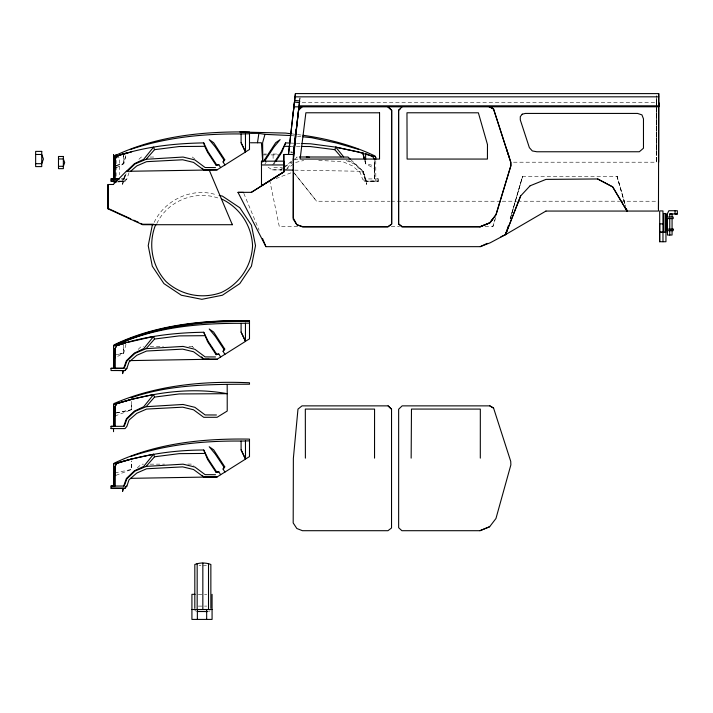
<?xml version="1.0" encoding="UTF-8"?>
<svg xmlns="http://www.w3.org/2000/svg" width="713" height="713" viewBox="0 0 713 713"><rect width="100%" height="100%" fill="white"/><g stroke="black" fill="none" stroke-linecap="round" stroke-linejoin="round"><path stroke-width="0.53" stroke-dasharray="3.56 2.67" d="M122.609 178.66L122.6 181.922L117.556 181.922M656.62 113.59L656.593 162.208L656.628 106.763L656.593 162.208L510.829 162.208M115.943 160.051L115.916 177.564L115.934 160.443M122.6 184.275L125.399 174.302L122.609 184.275L122.85 181.218L125.221 174.284M299.799 99.677L300.013 97.734M299.585 101.692L300.013 97.761M123.741 155.541L123.741 163.714L114.873 165.737L123.741 163.714L125.996 154.873L123.741 163.714L114.873 168.571M125.996 344.236L123.741 353.078L114.873 357.926M485.036 226.734L492.808 226.734L494.715 219.684M510.383 218.606L522.593 176.316L617.084 176.316L625.845 206.85M492.808 226.734L495.793 217.554M118.554 181.209L125.042 181.191L126.887 178.936L129.026 172.662M125.033 175.131L123.67 178.936L121.468 178.927M126.13 173.767L124.24 178.936L121.112 178.936M264.888 164.213L266.288 161.931M272.633 164.917L274.46 162.145M273.837 164.382L275.049 162.528M154.133 222.394C164.881 199.56 192.911 186.779 216.993 195.032M156.851 223.525C167.493 200.754 195.665 189.72 219.114 198.392M287.045 168.286L292.089 162.635M294.968 159.409L297.125 156.985L292.9 160.211M138.928 159.311L141.308 157.056L143.518 157.056M138.135 349.423L141.308 346.42L143.518 346.42M137.342 467.915L141.308 464.172L143.518 464.163M282.749 167.956L280.209 169.899L272.259 169.872L267.001 166.548M283.596 167.314L292.054 160.862M285.066 166.904L291.911 161.815M285.61 169.899L295.788 162.395L303.693 160.487M656.584 151.771L656.593 97.752M125.042 181.191L118.581 181.191L122.85 181.218L126.887 178.936M208.508 611.513L210.077 610.854M275.976 178.58L292.312 172.332M114.864 416.044L131.673 409.699L131.673 401.357M115.854 475.375L131.673 469.404L131.673 461.061M294.478 159.908L298.774 158.874M131.673 409.699L114.882 413.21L131.673 409.699L131.664 401.339M114.882 472.915L131.673 469.404L131.664 461.044M202.84 565.864L206.618 565.596M318.702 160.407L342.775 161.673L352.57 165.933L360.315 172.662L362.462 178.936L364.298 181.191L378.318 181.191L378.318 178.936L374.477 178.936L374.423 160.487M351.206 160.06L363.104 171.316L366.491 181.218L378.318 181.013L366.491 181.218L362.462 178.936M273.845 167.591L282.143 167.555M150.158 157.047L155.692 157.038M150.158 346.402L163.437 346.384M188.892 346.349L192.216 346.349L193.909 347.641M150.158 464.154L164.551 464.136M187.786 464.101L192.216 464.092L193.909 465.384M656.432 106.941L656.423 102.52L299.478 102.601M263.944 154.035L266.564 154.035M273.097 154.035L278.756 154.035M262.803 154.89L266.733 154.89M270.976 154.89L279.46 154.89M115.542 157.76L119.677 157.76L119.677 174.783M378.318 178.936L365.109 178.936L362.462 171.699L354.316 163.954L344.201 159.703M364.298 181.191L378.318 181.191M294.701 173.669L316.625 201.235L389.975 201.235M391.081 201.218L498.877 201.235M502.21 201.235L516.622 201.2M517.727 201.235L619.704 201.2M620.818 201.235L657.395 201.235M297.624 226.734L279.336 226.734L269.844 180.924M391.259 226.734L399.538 226.734M198.285 594.33L206.77 594.33M198.285 606.103L206.77 606.103M272.259 169.872L282.268 169.89M290.182 146.37L300.164 146.45M294.576 170.14L363.104 171.316L366.74 184.275L366.491 181.218M118.706 181.12L122.85 181.218M291.038 143.099L295.378 143.251M296.465 143.295L300.815 143.447M199.061 565.596L200.95 565.73M292.633 152.217L290.699 152.029L292.535 152.208M292.107 135.675L296.439 136.121M297.526 136.236L300.779 136.575M292.107 133.901L296.439 134.445M297.526 134.588L301.857 135.131M194.818 610.524L196.387 611.184M348.416 160.63L354.851 163.633L362.944 171.316L365.68 178.936M192.216 156.985L194.756 158.919M192.216 346.349L193.66 347.962M293.337 171.94L316.625 201.235M243.819 193.383L259.122 230.272M616.95 176.316L625.158 204.738L617.084 176.316M363.104 171.316L366.732 184.275M656.584 104.651L656.423 95.792L656.423 102.52M374.432 160.47L374.477 178.936L374.477 159.471M656.432 108.046L656.593 162.208M375.769 160.683L375.831 181.013M123.723 153.482L123.741 163.714M123.723 342.837L123.741 353.078L114.882 355.092L123.741 353.078L123.741 344.905M273.097 154.89L273.097 159.061M365.6 160.719L365.6 163.776L374.477 168.633L374.459 165.799L365.6 163.776L364.851 160.835L365.6 163.776L365.609 160.71M656.575 102.529L656.593 104.713L656.575 102.529M522.656 176.316L510.178 218.731L522.593 176.316M282.366 169.899L280.209 169.899L282.419 169.935"/><path stroke-width="1.07" d="M232.34 224.247L232.313 224.711L142.6 224.711L108.028 208.838L108.064 184.498L113.251 184.498M239.844 132.012L285.61 133.081L291.02 133.768M249.497 321.438L249.497 320.734C203.553 319.932 156.209 324.682 114.285 344.753L113.59 346.295L113.519 368.398L111.032 368.3L111.032 370.546L125.042 370.546L126.887 368.3L129.026 362.026L136.771 355.297L146.575 351.028L182.68 349.129L193.553 351.759L203.74 359.254L217.091 359.236L245.513 341.358L241.092 332.089L241.092 323.319L249.497 323.105L249.497 321.438C204.043 321.073 157.225 325.6 115.658 345.288L114.285 345.261L113.59 346.803M545.962 211.057L505.455 234.666L490.223 242.785L480.25 246.662L265.922 246.662L237.999 192.358L251.35 192.341L283.801 171.958L283.801 154.48L293.346 154.445M374.539 458.138L374.566 409.093L305.324 409.066L305.387 458.138M480.304 458.138L480.33 409.093L411.472 409.066L411.151 458.138M658.678 162.19L658.723 102.61L658.464 211.057L545.935 211.057M662.983 241.734L662.956 210.923L659.694 210.923L659.685 241.734L665.951 241.734L665.96 213.793L663.901 213.499L663.901 232.162M669.757 216.886L669.765 213.98L677.35 213.971L677.35 210.718L668.865 210.718L667.448 213.57L667.448 216.886M113.545 177.617L113.545 178.508L113.59 154.578L113.519 181.922L116.54 181.922M113.554 426.231L113.59 404.342L114.285 403.433C156.753 385.18 203.713 380.742 249.497 382.774L249.497 384.218C209.693 384.28 169.141 384.53 131.058 397.836M220.62 356.963L218.82 354.022L216.707 354.281L208.196 341.34L203.74 332.258C174.427 332.668 144.694 336.135 116.843 345.493L114.927 348.728L114.864 368.264L113.519 368.398M111.032 426.338L114.864 426.338L114.918 406.811L116.843 403.611C152.359 392.792 190.335 386.838 227.215 393.692L227.224 411.036L217.091 417.283L203.74 417.301L193.553 409.806L182.68 407.176L146.575 409.075L136.771 413.344L129.026 420.073L126.887 426.338L125.042 428.593L111.032 428.593L111.032 426.338L124.24 426.338L126.878 419.101L135.024 411.365L146.156 406.686L183.054 404.458L194.872 407.319L205.13 414.948L216.44 414.993M125.042 488.298L111.032 488.298L111.032 486.043L114.864 486.043L114.918 466.507L116.843 463.316C144.908 454.422 174.311 450.072 203.74 450.01L208.196 459.092L216.707 472.033L218.82 471.765L220.62 474.715L217.091 476.988L203.74 477.006L193.553 469.502L182.68 466.881L146.575 468.78L136.771 473.049L129.026 479.778L126.887 486.043L125.042 488.298L111.032 488.12M302.009 106.79L298.533 110.034L293.346 159.293L293.186 219.123L296.84 224.693L302.464 226.886L387.961 226.886L391.535 224.158L391.535 110.15L388.077 106.79L391.535 110.15M365.609 159.685L365.617 153.545L372.543 156.29L375.056 156.539L375.76 157.439L375.76 159.596M672.065 216.886L672.065 213.98L669.765 213.98M116.905 181.191L111.032 181.191L111.032 178.936L113.519 179.034L113.59 156.931L114.285 156.031C156.209 135.951 203.553 131.201 249.497 132.012L249.497 149.489L245.45 151.94L241.092 142.725L241.092 133.955L249.497 133.741M113.519 426.436L113.59 404.342M113.519 486.141L113.59 464.047L114.285 463.138C156.209 443.058 203.553 438.317 249.497 439.119L249.497 456.605L245.45 459.047L241.092 449.841L241.092 441.071L249.497 440.857M114.873 168.571L114.927 159.329L116.843 156.138L126.486 152.894M114.873 357.926L114.927 348.693M114.864 416.044L114.918 406.811M114.864 475.749L114.918 466.507M295.414 93.581L293.934 106.834L295.414 93.581L658.741 93.608L658.705 106.781L293.881 106.834L288.462 154.489L293.89 106.772M113.572 157.19L113.581 156.664L113.581 157.19M658.455 208.873L658.509 201.235M283.801 171.958L283.801 161.147L261.484 161.174L261.484 185.79L283.801 171.958L283.81 154.489M113.59 157.439L114.285 156.539L116.798 156.218C144.587 146.646 174.427 143.384 203.74 142.903L208.196 151.976L216.707 164.917L218.82 164.658L220.62 167.6L217.091 169.872L126.237 171.316L113.215 184.498M111.032 368.3L124.24 368.3L126.878 361.063L135.024 353.318L146.156 348.639L154.534 339.031L153.553 336.465L143.687 348.702L134.49 352.997L126.406 360.68L123.67 368.3L114.864 368.264L114.873 348.764L116.843 345.529L123.741 342.864M125.042 370.546L122.85 370.573L122.6 373.639L123.447 370.644M122.85 488.325L122.6 491.382L123.447 488.396M301.964 106.834L298.694 109.936L299.629 100.925L294.692 100.435L292.927 115.72M293.364 159.32L294.514 148.366M294.745 146.174L295.2 141.798M295.547 138.509L295.779 136.317M296.234 131.941L296.465 129.748M296.929 125.363L297.161 123.171M299.629 100.925L293.596 152.315M299.005 106.87L293.337 154.48L293.337 218.009M293.471 152.306L294.006 147.912M294.273 145.719L294.808 141.326M295.066 139.133L295.467 135.835M295.868 132.547L296.269 129.249M298.542 110.595L298.943 107.306M257.473 142.769L258.89 133.384L264.969 134.356L291.02 135.559M152.297 225.139L148.215 245.673L152.297 266.199L163.928 283.605L181.334 295.235L201.859 299.317L222.394 295.235L239.8 283.605L251.431 266.199L255.512 245.673L251.431 225.139L239.8 207.733L222.394 196.102L219.149 195.46M264.969 134.356L262.616 142.725L262.821 161.851M275.664 161.601L281.742 152.359L285.61 142.903L289.95 143.055M508.244 226.012L505.802 234.47L500.9 236.805M530.142 185.745L520.65 195.95L505.499 234.639L506.747 230.397M123.67 426.338L126.406 418.727L134.49 411.044L143.687 406.749L153.545 394.547L154.534 397.079L146.156 406.686M123.67 486.043L126.406 478.432L134.49 470.74L143.687 466.454L153.545 454.252L154.534 456.783L146.156 466.391L135.024 471.061L126.878 478.806L124.24 486.043L111.032 486.043M341.09 156.878L334.807 149.668L335.796 147.136L357.685 151.842L372.543 156.29L374.477 159.471M505.455 234.666L520.659 195.915M285.61 142.903L281.145 151.976L275.066 161.218M116.798 156.218L114.864 159.436L114.864 178.901L113.519 179.034M220.62 167.6L224.925 164.97L223.062 161.931L224.755 159.721L213.659 142.716L209.212 139.632L215.362 147.065L224.096 160.22M153.545 394.547L131.655 399.253L116.798 403.692L114.864 406.873L114.864 426.338M224.925 354.334L223.062 351.295L224.755 349.076L213.659 332.08L209.212 328.996L215.362 336.42L224.096 349.584M220.62 474.715L224.925 472.077L223.062 469.038L224.755 466.828L213.659 449.832L209.212 446.748L215.362 454.172L224.096 467.336M264.585 159.721L275.681 142.716L280.129 139.632L273.979 147.065L265.245 160.22L264.585 159.721L265.717 161.191M156.236 224.435L155.015 226.262C148.081 245.334 152.306 266.564 166.004 281.519C180.968 295.227 202.198 299.451 221.262 292.517C239.657 283.934 251.68 265.94 252.562 245.673C251.68 225.397 239.657 207.403 221.262 198.82M490.633 221.966L493.654 217.893M402.15 106.79L398.647 110.15L398.647 223.909L401.891 226.886L479.983 226.886L489.644 222.911L495.963 214.675L510.873 165.79L510.731 162.297L493.574 108.991L489.795 106.79M493.574 408.068L489.795 405.866L402.15 405.866L398.647 409.226L398.647 527.727L401.891 530.704L479.983 530.704L489.644 526.729L495.963 518.494L510.873 464.867L510.731 461.373L493.574 408.068L489.795 405.866M223.062 161.931L224.755 159.721M223.062 351.295L224.755 349.076M223.062 469.038L224.755 466.828M113.59 404.85L114.285 403.941L116.798 403.692M113.59 464.555L114.285 463.646L131.655 458.958L153.545 454.252M126.878 171.699L135.024 163.954L146.156 159.275L154.534 149.668L179.213 146.53L204.702 146.325L207.608 152.359L216.119 165.3L218.82 164.658M126.406 171.316L134.49 163.633L143.687 159.338L153.553 147.11L154.534 149.668M130.577 171.316L136.771 165.933L146.575 161.673L182.68 159.774L193.553 162.395L203.74 169.899L217.091 169.872M400.02 109.151L398.567 110.328L398.567 223.989L402.382 226.654L480.054 226.654L490.027 222.777L496.061 214.702L510.829 165.773L510.847 162.297L493.494 108.929L488.984 106.745M216.119 165.3L216.707 164.917M203.74 332.258L207.608 341.723L216.119 354.664L216.707 354.281M203.74 450.01L207.608 459.475L216.119 472.416L216.707 472.033M224.925 164.97L245.513 152.003L241.092 142.725M224.925 472.077L245.513 459.11L241.092 449.841M283.81 171.824L251.35 192.341M125.274 369.209L126.887 368.3M125.274 486.961L126.887 486.043M480.321 246.636L487.184 243.365M115.658 345.288C154.712 327.169 198.535 323.203 241.092 323.319M210.861 608.332L210.861 564.473C205.914 562.512 199.774 562.512 194.818 564.473L194.818 608.332M479.929 226.886L489.644 222.911M479.929 530.704L489.644 526.729M530.142 185.772L545.998 179.382L597.672 178.963L612.699 186.886L627.057 211.057L626.451 208.954M116.798 345.582L126.486 342.258M123.741 153.5L116.843 156.174L114.927 159.364L114.864 178.901L119.267 178.918M116.798 156.254L119.98 155.3M123.171 154.347L131.655 151.816M117.859 345.297L125.292 343.078M127.413 342.445L153.553 336.465M131.673 458.976L116.798 463.397L114.864 466.578L114.864 486.043M116.843 403.611L131.673 399.271M131.058 149.267C166.477 137.279 203.873 133.589 241.092 133.955M131.058 456.373C166.477 444.395 203.873 440.696 241.092 441.071M216.119 354.664L218.82 354.022M216.119 472.416L218.82 471.765M154.534 339.031L179.213 335.894L204.702 335.68M154.534 397.079L179.213 393.941L227.215 393.692L227.18 384.717M154.534 456.783L179.213 453.646L204.702 453.432M388.104 405.866L391.535 409.226L391.535 527.976L387.961 530.704L302.464 530.704L296.84 528.511L293.186 522.941L293.364 458.397L297.981 409.102L302.009 405.866L388.104 405.866L391.535 409.226M208.508 563.484L208.508 609.544L197.171 609.544L197.171 563.484M207.563 611.576L197.171 611.513M146.156 159.275L183.054 157.047L194.872 159.908L205.13 167.537L215.495 167.591M146.156 348.639L183.054 346.411L194.872 349.272L205.13 356.901L215.495 356.946M146.156 466.391L183.054 464.163L194.872 467.024L205.13 474.653L215.495 474.698M249.497 320.734C203.544 320.36 156.183 325.048 114.285 345.261L114.285 344.753M129.552 360.618L209.141 359.254M130.657 478.343L209.141 477.006M662.983 232.188L659.668 232.215L659.685 241.734M283.801 164.944L261.484 164.97L261.484 161.174M217.091 359.236L203.74 359.254L201.574 356.839M217.091 476.988L203.74 477.006L202.296 475.393M295.048 96.852L658.741 96.825M658.741 105.818L299.603 105.836M250.486 133.384L258.89 133.384M250.486 142.769L261.421 142.769L262.705 161.851M35.65 154.471L41.746 154.471L43.422 159.035L41.746 163.678L35.65 163.678M58.484 158.954L63.35 158.954L64.696 162.6L63.35 166.307L58.484 166.307M111.032 178.936L119.035 178.936M111.032 181.013L116.629 181.075M237.999 192.358L243.4 192.358M677.35 213.971L675.042 213.971L675.042 210.718M665.915 217.055L673.206 217.055L673.206 218.57L665.915 218.57M662.956 223.873L659.694 223.873L659.694 232.215L665.96 232.162M153.705 224.247L142.636 224.247L140.657 223.347M111.032 428.415L113.519 428.415L113.545 431.686M195.104 594.33L191.922 594.33L191.922 619.419L212.073 619.419L212.073 594.33M191.922 609.499L212.073 609.499M299.344 156.985L348.033 157.056L350.413 159.311M284.639 146.325L290.182 146.37M301.269 146.459L310.137 146.53L334.807 149.668M283.524 169.952L293.471 170.122M114.552 370.395L122.85 370.573M301.902 143.491L310.583 143.803L335.796 147.136L363.47 153.108M306.296 157.047L309.549 157.243M294.478 102.111L299.478 102.592M302.945 136.798L311.608 137.698L336.554 143.037L358.282 149.267M302.945 135.265C327.713 138.857 352.436 145.131 375.056 156.031L375.76 157.439M108.064 208.419L130.782 218.82M133.741 220.174L138.678 222.438M597.672 178.963L612.663 186.913L627.048 211.057M489.795 106.79L493.574 108.991M387.908 106.79L391.793 110.328L391.793 223.989L387.925 226.681L302.829 226.681L296.831 224.711L293.836 218.971M245.513 152.003L245.45 133.768M245.513 341.358L241.092 332.089M245.513 459.11L245.45 440.875M202.296 168.286L203.74 169.899M335.796 147.136L343.684 156.905M209.141 169.899L232.313 224.711M262.527 238.463L265.922 246.662M506.408 148.634L509.127 156.985M626.379 208.954L626.985 211.057M203.74 142.903L204.702 146.325M364.343 158.865L362.846 152.974L364.601 159.846M672.065 219.016L672.065 235.04L667.448 235.04L667.448 219.016M669.757 219.016L669.757 235.04M665.96 213.793L665.96 228.926M658.741 93.608L658.741 106.745M249.497 323.105L249.497 338.853L245.45 341.295L245.45 323.132M206.663 609.499L206.663 619.419M202.84 563.083L202.84 609.134M197.367 609.499L197.367 619.419M115.952 154.578L115.952 155.086M108.028 184.498L108.028 208.838M379.557 112.806L379.53 159.061L300.12 159.061L305.877 112.779L379.557 112.806M487.478 144.57L487.425 159.061L407.105 159.061L406.971 112.779L478.37 112.806L487.478 144.57M113.991 157.27L113.991 157.769L113.991 157.27M522.201 114.178L520.285 116.682L520.294 119.918L529.367 147.653L532.308 150.933L536.844 151.771L639.329 151.753L643.474 148.206L643.474 118.857L641.932 114.873L637.556 113.429L525.392 113.429L522.201 114.178M41.746 151.388L35.65 151.388L35.65 166.601L41.746 166.601L41.746 151.388M63.35 156.486L58.484 156.486L58.484 168.651L63.35 168.651L63.35 156.486M673.206 229.14L665.915 229.14L665.915 230.664L673.206 230.664L673.206 229.14"/></g></svg>
